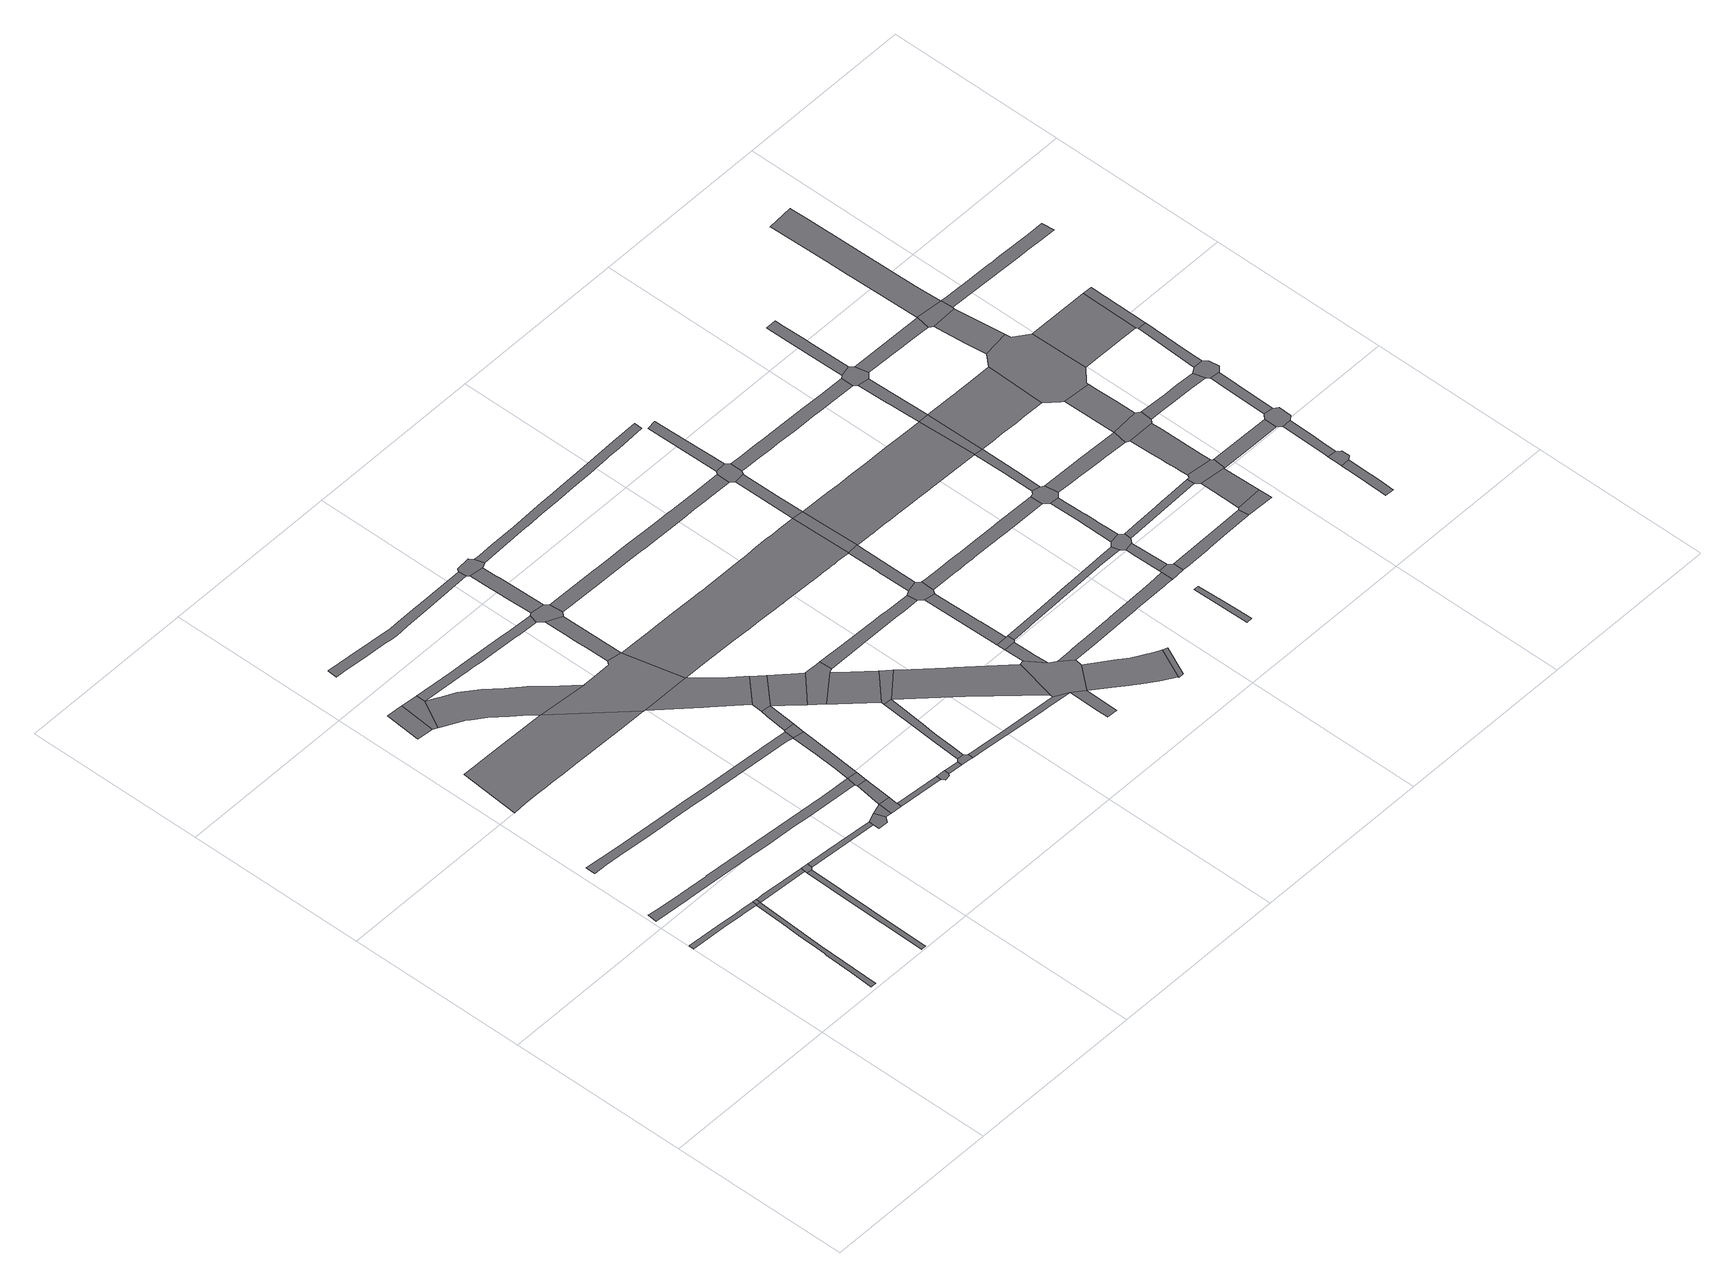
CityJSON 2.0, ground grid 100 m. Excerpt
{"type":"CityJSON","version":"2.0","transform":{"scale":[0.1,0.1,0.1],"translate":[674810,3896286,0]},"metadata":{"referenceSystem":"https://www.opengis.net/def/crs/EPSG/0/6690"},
"CityObjects":{
"road1":{"type":"Road","attributes":{"function":"9","usage":"9","RoadStructureAttribute.widthType":"4","RoadStructureAttribute.width":2.98,"RoadStructureAttribute.sectionType":"1"},"geometry":[{"type":"MultiSurface","lod":"1","boundaries":[[[0,1,2,3,4,5,6,7,8,9,10,11]]]}]},
"road2":{"type":"Road","attributes":{"function":"9","usage":"9","RoadStructureAttribute.widthType":"4","RoadStructureAttribute.width":2.4,"RoadStructureAttribute.sectionType":"1"},"geometry":[{"type":"MultiSurface","lod":"1","boundaries":[[[0,12,13,14,15,16,17,18,19,20,21,22,23,24,25,26]]]}]},
"road3":{"type":"Road","attributes":{"function":"9","usage":"9","RoadStructureAttribute.widthType":"9","RoadStructureAttribute.width":-9999,"RoadStructureAttribute.sectionType":"9"},"geometry":[{"type":"MultiSurface","lod":"1","boundaries":[[[0,26,27,1]]]}]},
"road4":{"type":"Road","attributes":{"function":"9","usage":"9","RoadStructureAttribute.widthType":"4","RoadStructureAttribute.width":2.98,"RoadStructureAttribute.sectionType":"1"},"geometry":[{"type":"MultiSurface","lod":"1","boundaries":[[[28,29,30,31,27,26,32,33,34]]]}]},
"road5":{"type":"Road","attributes":{"function":"9","usage":"9","RoadStructureAttribute.widthType":"4","RoadStructureAttribute.width":2.86,"RoadStructureAttribute.sectionType":"1"},"geometry":[{"type":"MultiSurface","lod":"1","boundaries":[[[35,36,37,38,39,40,41,42,43,44]]]}]},
"road6":{"type":"Road","attributes":{"function":"9","usage":"9","RoadStructureAttribute.widthType":"3","RoadStructureAttribute.width":5.43,"RoadStructureAttribute.sectionType":"1"},"geometry":[{"type":"MultiSurface","lod":"1","boundaries":[[[45,46,47,48,49,50,51,52,53,54,55,56,57,58,59,60,61,62,63,64,65,66,67,68,69]]]}]},
"road7":{"type":"Road","attributes":{"function":"9","usage":"9","RoadStructureAttribute.widthType":"9","RoadStructureAttribute.width":-9999,"RoadStructureAttribute.sectionType":"9"},"geometry":[{"type":"MultiSurface","lod":"1","boundaries":[[[70,41,40,71,72,28,34]]]}]},
"road8":{"type":"Road","attributes":{"function":"9","usage":"9","RoadStructureAttribute.widthType":"1","RoadStructureAttribute.width":19.09,"RoadStructureAttribute.sectionType":"1"},"geometry":[{"type":"MultiSurface","lod":"1","boundaries":[[[73,74,75,76,77,78]]]}]},
"road9":{"type":"Road","attributes":{"function":"9","usage":"9","RoadStructureAttribute.widthType":"3","RoadStructureAttribute.width":5.11,"RoadStructureAttribute.sectionType":"1"},"geometry":[{"type":"MultiSurface","lod":"1","boundaries":[[[79,80,81,82,83,84,85,86,87,88,89,90,91,92,93,94,95,96,97,98,99,100,101,102,103]]]}]},
"road10":{"type":"Road","attributes":{"function":"9","usage":"9","RoadStructureAttribute.widthType":"9","RoadStructureAttribute.width":-9999,"RoadStructureAttribute.sectionType":"9"},"geometry":[{"type":"MultiSurface","lod":"1","boundaries":[[[73,104,105,106,107,74]]]}]},
"road11":{"type":"Road","attributes":{"function":"9","usage":"9","RoadStructureAttribute.widthType":"4","RoadStructureAttribute.width":2.98,"RoadStructureAttribute.sectionType":"1"},"geometry":[{"type":"MultiSurface","lod":"1","boundaries":[[[71,108,109,110,111,112,72]]]}]},
"road12":{"type":"Road","attributes":{"function":"9","usage":"1","RoadStructureAttribute.widthType":"1","RoadStructureAttribute.width":33.72,"RoadStructureAttribute.sectionType":"1"},"geometry":[{"type":"MultiSurface","lod":"1","boundaries":[[[113,114,115,116,117,118,119,120,121,122,123,124,125,126,127,128,129,130,131,132]]]}]},
"road13":{"type":"Road","attributes":{"function":"9","usage":"9","RoadStructureAttribute.widthType":"1","RoadStructureAttribute.width":19.09,"RoadStructureAttribute.sectionType":"1"},"geometry":[{"type":"MultiSurface","lod":"1","boundaries":[[[133,134,135,136,137,138,139,140,141,142,125,143,144,145,146,147,148,149,150,151,152,153,154,105,104]]]}]},
"road14":{"type":"Road","attributes":{"function":"9","usage":"9","RoadStructureAttribute.widthType":"9","RoadStructureAttribute.width":-9999,"RoadStructureAttribute.sectionType":"9"},"geometry":[{"type":"MultiSurface","lod":"1","boundaries":[[[155,156,157,158,159,109,108]]]}]},
"road15":{"type":"Road","attributes":{"function":"9","usage":"9","RoadStructureAttribute.widthType":"9","RoadStructureAttribute.width":-9999,"RoadStructureAttribute.sectionType":"1"},"geometry":[{"type":"MultiSurface","lod":"1","boundaries":[[[160,161,159,158,162,163]]]}]},
"road16":{"type":"Road","attributes":{"function":"9","usage":"9","RoadStructureAttribute.widthType":"9","RoadStructureAttribute.width":-9999,"RoadStructureAttribute.sectionType":"9"},"geometry":[{"type":"MultiSurface","lod":"1","boundaries":[[[164,165,160,163,166,167]]]}]},
"road17":{"type":"Road","attributes":{"function":"9","usage":"9","RoadStructureAttribute.widthType":"3","RoadStructureAttribute.width":5.3,"RoadStructureAttribute.sectionType":"1"},"geometry":[{"type":"MultiSurface","lod":"1","boundaries":[[[168,169,170,171,160,165]]]}]},
"road18":{"type":"Road","attributes":{"function":"9","usage":"9","RoadStructureAttribute.widthType":"3","RoadStructureAttribute.width":4.46,"RoadStructureAttribute.sectionType":"1"},"geometry":[{"type":"MultiSurface","lod":"1","boundaries":[[[172,173,174,175,176,177,178,179,180,181,182,183,184,185,106,105]]]}]},
"road19":{"type":"Road","attributes":{"function":"9","usage":"9","RoadStructureAttribute.widthType":"9","RoadStructureAttribute.width":-9999,"RoadStructureAttribute.sectionType":"9"},"geometry":[{"type":"MultiSurface","lod":"1","boundaries":[[[68,67,170,169,186]]]}]},
"road20":{"type":"Road","attributes":{"function":"9","usage":"9","RoadStructureAttribute.widthType":"3","RoadStructureAttribute.width":4.91,"RoadStructureAttribute.sectionType":"1"},"geometry":[{"type":"MultiSurface","lod":"1","boundaries":[[[187,188,189,190,191,192,193,194,195,196,197,198,199,200,201,202,203,204,205,206,207]]]}]},
"road21":{"type":"Road","attributes":{"function":"9","usage":"9","RoadStructureAttribute.widthType":"9","RoadStructureAttribute.width":-9999,"RoadStructureAttribute.sectionType":"9"},"geometry":[{"type":"MultiSurface","lod":"1","boundaries":[[[143,125,124,208,209,210,211,212,213]]]}]},
"road22":{"type":"Road","attributes":{"function":"9","usage":"9","RoadStructureAttribute.widthType":"4","RoadStructureAttribute.width":2.98,"RoadStructureAttribute.sectionType":"1"},"geometry":[{"type":"MultiSurface","lod":"1","boundaries":[[[167,166,214,215]]]}]},
"road23":{"type":"Road","attributes":{"function":"9","usage":"9","RoadStructureAttribute.widthType":"3","RoadStructureAttribute.width":5.3,"RoadStructureAttribute.sectionType":"1"},"geometry":[{"type":"MultiSurface","lod":"1","boundaries":[[[216,217,218,219,68,186,220,221,103]]]}]},
"road24":{"type":"Road","attributes":{"function":"9","usage":"9","RoadStructureAttribute.widthType":"9","RoadStructureAttribute.width":-9999,"RoadStructureAttribute.sectionType":"9"},"geometry":[{"type":"MultiSurface","lod":"1","boundaries":[[[221,222,223,79,103]]]}]},
"road25":{"type":"Road","attributes":{"function":"9","usage":"9","RoadStructureAttribute.widthType":"1","RoadStructureAttribute.width":18.95,"RoadStructureAttribute.sectionType":"1"},"geometry":[{"type":"MultiSurface","lod":"1","boundaries":[[[224,225,226,208,124,227,228,229,230,231,232]]]}]},
"road26":{"type":"Road","attributes":{"function":"9","usage":"9","RoadStructureAttribute.widthType":"9","RoadStructureAttribute.width":-9999,"RoadStructureAttribute.sectionType":"9"},"geometry":[{"type":"MultiSurface","lod":"1","boundaries":[[[233,215,214,234,235,236,237]]]}]},
"road27":{"type":"Road","attributes":{"function":"9","usage":"9","RoadStructureAttribute.widthType":"3","RoadStructureAttribute.width":5.3,"RoadStructureAttribute.sectionType":"1"},"geometry":[{"type":"MultiSurface","lod":"1","boundaries":[[[222,238,239,240,223]]]}]},
"road28":{"type":"Road","attributes":{"function":"9","usage":"9","RoadStructureAttribute.widthType":"4","RoadStructureAttribute.width":2.98,"RoadStructureAttribute.sectionType":"1"},"geometry":[{"type":"MultiSurface","lod":"1","boundaries":[[[236,241,242,243,237]]]}]},
"road29":{"type":"Road","attributes":{"function":"9","usage":"9","RoadStructureAttribute.widthType":"2","RoadStructureAttribute.width":7.75,"RoadStructureAttribute.sectionType":"1"},"geometry":[{"type":"MultiSurface","lod":"1","boundaries":[[[244,245,246,247,248,249,210,209,250,251,252]]]}]},
"road30":{"type":"Road","attributes":{"function":"9","usage":"9","RoadStructureAttribute.widthType":"9","RoadStructureAttribute.width":-9999,"RoadStructureAttribute.sectionType":"9"},"geometry":[{"type":"MultiSurface","lod":"1","boundaries":[[[231,239,238,253,232]]]}]},
"road31":{"type":"Road","attributes":{"function":"9","usage":"9","RoadStructureAttribute.widthType":"9","RoadStructureAttribute.width":-9999,"RoadStructureAttribute.sectionType":"9"},"geometry":[{"type":"MultiSurface","lod":"1","boundaries":[[[254,255,256,242,241,257,258,259]]]}]},
"road32":{"type":"Road","attributes":{"function":"9","usage":"9","RoadStructureAttribute.widthType":"9","RoadStructureAttribute.width":-9999,"RoadStructureAttribute.sectionType":"9"},"geometry":[{"type":"MultiSurface","lod":"1","boundaries":[[[251,260,261,262,263,181,180,252]]]}]},
"road33":{"type":"Road","attributes":{"function":"9","usage":"9","RoadStructureAttribute.widthType":"1","RoadStructureAttribute.width":18.95,"RoadStructureAttribute.sectionType":"1"},"geometry":[{"type":"MultiSurface","lod":"1","boundaries":[[[264,265,253,238,266,267,268]]]}]},
"road34":{"type":"Road","attributes":{"function":"9","usage":"9","RoadStructureAttribute.widthType":"2","RoadStructureAttribute.width":7.75,"RoadStructureAttribute.sectionType":"1"},"geometry":[{"type":"MultiSurface","lod":"1","boundaries":[[[262,269,270,271,272,273,274,275,276,263]]]}]},
"road35":{"type":"Road","attributes":{"function":"9","usage":"9","RoadStructureAttribute.widthType":"4","RoadStructureAttribute.width":3.68,"RoadStructureAttribute.sectionType":"1"},"geometry":[{"type":"MultiSurface","lod":"1","boundaries":[[[277,278,256,255,279,280,281,282,283,284]]]}]},
"road36":{"type":"Road","attributes":{"function":"9","usage":"9","RoadStructureAttribute.widthType":"9","RoadStructureAttribute.width":-9999,"RoadStructureAttribute.sectionType":"9"},"geometry":[{"type":"MultiSurface","lod":"1","boundaries":[[[285,286,268,267,287,288,289,290]]]}]},
"road37":{"type":"Road","attributes":{"function":"9","usage":"9","RoadStructureAttribute.widthType":"9","RoadStructureAttribute.width":-9999,"RoadStructureAttribute.sectionType":"9"},"geometry":[{"type":"MultiSurface","lod":"1","boundaries":[[[206,273,272,291,292,293,294,207]]]}]},
"road38":{"type":"Road","attributes":{"function":"9","usage":"9","RoadStructureAttribute.widthType":"1","RoadStructureAttribute.width":18.95,"RoadStructureAttribute.sectionType":"1"},"geometry":[{"type":"MultiSurface","lod":"1","boundaries":[[[295,296,288,287,297,298,299]]]}]},
"road39":{"type":"Road","attributes":{"function":"9","usage":"9","RoadStructureAttribute.widthType":"9","RoadStructureAttribute.width":-9999,"RoadStructureAttribute.sectionType":"9"},"geometry":[{"type":"MultiSurface","lod":"1","boundaries":[[[283,300,299,298,284]]]}]},
"road40":{"type":"Road","attributes":{"function":"9","usage":"9","RoadStructureAttribute.widthType":"4","RoadStructureAttribute.width":2.98,"RoadStructureAttribute.sectionType":"1"},"geometry":[{"type":"MultiSurface","lod":"1","boundaries":[[[301,302,303,304,254,259,305,306,307,308,309,310,311,312]]]}]},
"road41":{"type":"Road","attributes":{"function":"9","usage":"9","RoadStructureAttribute.widthType":"1","RoadStructureAttribute.width":18.95,"RoadStructureAttribute.sectionType":"1"},"geometry":[{"type":"MultiSurface","lod":"1","boundaries":[[[313,314,315,316,317,300,283,318,319]]]}]},
"road42":{"type":"Road","attributes":{"function":"9","usage":"1","RoadStructureAttribute.widthType":"1","RoadStructureAttribute.width":33.72,"RoadStructureAttribute.sectionType":"1"},"geometry":[{"type":"MultiSurface","lod":"1","boundaries":[[[320,321,322,323,324,325,326,327,328,329,330,331,332,333,334,335,336,337,338,339,340,341,342,343,209,208,344,345,346,347,348,349,350,351,352,353,354,355,356,357,358,359,360,361,362,363,364,365,366,367,368,369,370,371,372,373,374,375]]]}]},
"road43":{"type":"Road","attributes":{"function":"9","usage":"9","RoadStructureAttribute.widthType":"3","RoadStructureAttribute.width":5.88,"RoadStructureAttribute.sectionType":"1"},"geometry":[{"type":"MultiSurface","lod":"1","boundaries":[[[289,376,377,378,379,380,381,382,383,384,385,386,387,388,389,390,391,392,393,394,395,290]]]}]},
"road44":{"type":"Road","attributes":{"function":"9","usage":"9","RoadStructureAttribute.widthType":"3","RoadStructureAttribute.width":5.43,"RoadStructureAttribute.sectionType":"1"},"geometry":[{"type":"MultiSurface","lod":"1","boundaries":[[[312,396,397,398,399,400]]]}]},
"road45":{"type":"Road","attributes":{"function":"9","usage":"9","RoadStructureAttribute.widthType":"2","RoadStructureAttribute.width":7.14,"RoadStructureAttribute.sectionType":"1"},"geometry":[{"type":"MultiSurface","lod":"1","boundaries":[[[260,401,402,403,404,405,406,407,408,409,410,411,412,413,414,415,416,417,418,419,420,421,422,423,424,425,426,427,261]]]}]},
"road46":{"type":"Road","attributes":{"function":"9","usage":"9","RoadStructureAttribute.widthType":"9","RoadStructureAttribute.width":-9999,"RoadStructureAttribute.sectionType":"9"},"geometry":[{"type":"MultiSurface","lod":"1","boundaries":[[[319,301,312,400,428,429,430,431,432,433,313]]]}]},
"road47":{"type":"Road","attributes":{"function":"9","usage":"9","RoadStructureAttribute.widthType":"2","RoadStructureAttribute.width":6.08,"RoadStructureAttribute.sectionType":"1"},"geometry":[{"type":"MultiSurface","lod":"1","boundaries":[[[434,435,436,437,438,433,432]]]}]},
"road48":{"type":"Road","attributes":{"function":"9","usage":"9","RoadStructureAttribute.widthType":"3","RoadStructureAttribute.width":4.68,"RoadStructureAttribute.sectionType":"1"},"geometry":[{"type":"MultiSurface","lod":"1","boundaries":[[[291,439,440,441,442,443,444,445,446,447,448,449,450,451,452,453,454,455,456,457,458,459,460,292]]]}]},
"road49":{"type":"Road","attributes":{"function":"9","usage":"9","RoadStructureAttribute.widthType":"9","RoadStructureAttribute.width":-9999,"RoadStructureAttribute.sectionType":"9"},"geometry":[{"type":"MultiSurface","lod":"1","boundaries":[[[461,462,463,464,438,437,465]]]}]},
"road50":{"type":"Road","attributes":{"function":"9","usage":"9","RoadStructureAttribute.widthType":"2","RoadStructureAttribute.width":6.08,"RoadStructureAttribute.sectionType":"1"},"geometry":[{"type":"MultiSurface","lod":"1","boundaries":[[[464,463,466,467,468,469,470,471]]]}]},
"road51":{"type":"Road","attributes":{"function":"9","usage":"9","RoadStructureAttribute.widthType":"1","RoadStructureAttribute.width":18.95,"RoadStructureAttribute.sectionType":"1"},"geometry":[{"type":"MultiSurface","lod":"1","boundaries":[[[472,473,474,475,476,477,478,479,480,481,482,483,428,400]]]}]},
"road52":{"type":"Road","attributes":{"function":"9","usage":"9","RoadStructureAttribute.widthType":"9","RoadStructureAttribute.width":-9999,"RoadStructureAttribute.sectionType":"9"},"geometry":[{"type":"MultiSurface","lod":"1","boundaries":[[[470,484,485,486,487,381,380,471]]]}]},
"road53":{"type":"Road","attributes":{"function":"9","usage":"9","RoadStructureAttribute.widthType":"2","RoadStructureAttribute.width":6.08,"RoadStructureAttribute.sectionType":"1"},"geometry":[{"type":"MultiSurface","lod":"1","boundaries":[[[486,488,489,490,320,491,492,493,494,487]]]}]},
"road54":{"type":"Road","attributes":{"function":"9","usage":"9","RoadStructureAttribute.widthType":"9","RoadStructureAttribute.width":-9999,"RoadStructureAttribute.sectionType":"9"},"geometry":[{"type":"MultiSurface","lod":"1","boundaries":[[[479,478,495,496,497]]]}]},
"road55":{"type":"Road","attributes":{"function":"9","usage":"9","RoadStructureAttribute.widthType":"9","RoadStructureAttribute.width":-9999,"RoadStructureAttribute.sectionType":"9"},"geometry":[{"type":"MultiSurface","lod":"1","boundaries":[[[498,321,320,490]]]}]},
"road56":{"type":"Road","attributes":{"function":"9","usage":"9","RoadStructureAttribute.widthType":"3","RoadStructureAttribute.width":5.68,"RoadStructureAttribute.sectionType":"1"},"geometry":[{"type":"MultiSurface","lod":"1","boundaries":[[[499,500,501,502,503,504,505,506,507,430,429,508,509,510,511,512,513,514,515,516,517,518]]]}]},
"road57":{"type":"Road","attributes":{"function":"9","usage":"9","RoadStructureAttribute.widthType":"2","RoadStructureAttribute.width":6.27,"RoadStructureAttribute.sectionType":"1"},"geometry":[{"type":"MultiSurface","lod":"1","boundaries":[[[519,520,321,498,521,522,523]]]}]},
"road58":{"type":"Road","attributes":{"function":"9","usage":"9","RoadStructureAttribute.widthType":"4","RoadStructureAttribute.width":3.76,"RoadStructureAttribute.sectionType":"1"},"geometry":[{"type":"MultiSurface","lod":"1","boundaries":[[[524,525,526,527,528,461,465,529,530,531,532,533,534,535,536,537]]]}]},
"road59":{"type":"Road","attributes":{"function":"9","usage":"9","RoadStructureAttribute.widthType":"9","RoadStructureAttribute.width":-9999,"RoadStructureAttribute.sectionType":"9"},"geometry":[{"type":"MultiSurface","lod":"1","boundaries":[[[538,539,540,417,416,519,523,541]]]}]},
"road60":{"type":"Road","attributes":{"function":"9","usage":"9","RoadStructureAttribute.widthType":"2","RoadStructureAttribute.width":6.27,"RoadStructureAttribute.sectionType":"1"},"geometry":[{"type":"MultiSurface","lod":"1","boundaries":[[[539,542,543,544,545,540]]]}]},
"road61":{"type":"Road","attributes":{"function":"9","usage":"9","RoadStructureAttribute.widthType":"2","RoadStructureAttribute.width":6.52,"RoadStructureAttribute.sectionType":"1"},"geometry":[{"type":"MultiSurface","lod":"1","boundaries":[[[546,547,548,549,550,551,552,553,554,555,556,557,558,559,485,484,560,561,562,563,564,565,566,567,568,569,570,571,572,573,574,575,576]]]}]},
"road62":{"type":"Road","attributes":{"function":"9","usage":"9","RoadStructureAttribute.widthType":"4","RoadStructureAttribute.width":2.96,"RoadStructureAttribute.sectionType":"1"},"geometry":[{"type":"MultiSurface","lod":"1","boundaries":[[[577,578,579,580,581,582]]]}]},
"road63":{"type":"Road","attributes":{"function":"9","usage":"1","RoadStructureAttribute.widthType":"1","RoadStructureAttribute.width":33.72,"RoadStructureAttribute.sectionType":"1"},"geometry":[{"type":"MultiSurface","lod":"1","boundaries":[[[583,584,585,586,587,588,589,590,591,592,593,594,595,596,597,598,599,600,601,602,603,604,605,606,607,608,609,610,611,612,498,490,613]]]}]},
"road64":{"type":"Road","attributes":{"function":"9","usage":"9","RoadStructureAttribute.widthType":"9","RoadStructureAttribute.width":-9999,"RoadStructureAttribute.sectionType":"9"},"geometry":[{"type":"MultiSurface","lod":"1","boundaries":[[[517,614,615,616,617,618,518]]]}]},
"road65":{"type":"Road","attributes":{"function":"9","usage":"9","RoadStructureAttribute.widthType":"3","RoadStructureAttribute.width":4.83,"RoadStructureAttribute.sectionType":"1"},"geometry":[{"type":"MultiSurface","lod":"1","boundaries":[[[619,620,617,616,621,622]]]}]},
"road66":{"type":"Road","attributes":{"function":"9","usage":"9","RoadStructureAttribute.widthType":"9","RoadStructureAttribute.width":-9999,"RoadStructureAttribute.sectionType":"9"},"geometry":[{"type":"MultiSurface","lod":"1","boundaries":[[[623,524,537,619,622,624,625,626]]]}]},
"road67":{"type":"Road","attributes":{"function":"9","usage":"9","RoadStructureAttribute.widthType":"2","RoadStructureAttribute.width":6.45,"RoadStructureAttribute.sectionType":"1"},"geometry":[{"type":"MultiSurface","lod":"1","boundaries":[[[627,628,629,630,631,632,633,634,635,636,637,638,639,640,641,642,643,644,645,646,647,648,649,650,651,538,541]]]}]},
"road68":{"type":"Road","attributes":{"function":"9","usage":"9","RoadStructureAttribute.widthType":"3","RoadStructureAttribute.width":4.83,"RoadStructureAttribute.sectionType":"1"},"geometry":[{"type":"MultiSurface","lod":"1","boundaries":[[[652,653,654,655,656,657,658,659,660,661,623,626]]]}]},
"road69":{"type":"Road","attributes":{"function":"9","usage":"9","RoadStructureAttribute.widthType":"9","RoadStructureAttribute.width":-9999,"RoadStructureAttribute.sectionType":"9"},"geometry":[{"type":"MultiSurface","lod":"1","boundaries":[[[662,663,664,576,575,660,659,665,666]]]}]},
"road70":{"type":"Road","attributes":{"function":"9","usage":"9","RoadStructureAttribute.widthType":"3","RoadStructureAttribute.width":5.68,"RoadStructureAttribute.sectionType":"1"},"geometry":[{"type":"MultiSurface","lod":"1","boundaries":[[[667,668,669,615,614,670,671,672,673,674,675]]]}]},
"road71":{"type":"Road","attributes":{"function":"9","usage":"9","RoadStructureAttribute.widthType":"3","RoadStructureAttribute.width":4.83,"RoadStructureAttribute.sectionType":"1"},"geometry":[{"type":"MultiSurface","lod":"1","boundaries":[[[676,599,677,678,679,663,662,680,681]]]}]},
"road72":{"type":"Road","attributes":{"function":"9","usage":"9","RoadStructureAttribute.widthType":"4","RoadStructureAttribute.width":3.75,"RoadStructureAttribute.sectionType":"1"},"geometry":[{"type":"MultiSurface","lod":"1","boundaries":[[[682,683,684,685,625,624,686,687]]]}]},
"road73":{"type":"Road","attributes":{"function":"9","usage":"9","RoadStructureAttribute.widthType":"9","RoadStructureAttribute.width":-9999,"RoadStructureAttribute.sectionType":"9"},"geometry":[{"type":"MultiSurface","lod":"1","boundaries":[[[676,688,600,599]]]}]},
"road74":{"type":"Road","attributes":{"function":"9","usage":"9","RoadStructureAttribute.widthType":"3","RoadStructureAttribute.width":5.94,"RoadStructureAttribute.sectionType":"1"},"geometry":[{"type":"MultiSurface","lod":"1","boundaries":[[[689,690,691,692,693,694,695,600,688,696]]]}]},
"road75":{"type":"Road","attributes":{"function":"9","usage":"9","RoadStructureAttribute.widthType":"2","RoadStructureAttribute.width":6.56,"RoadStructureAttribute.sectionType":"1"},"geometry":[{"type":"MultiSurface","lod":"1","boundaries":[[[665,697,698,699,700,701,702,703,704,705,706,707,708,709,710,711,666]]]}]},
"road76":{"type":"Road","attributes":{"function":"9","usage":"9","RoadStructureAttribute.widthType":"9","RoadStructureAttribute.width":-9999,"RoadStructureAttribute.sectionType":"9"},"geometry":[{"type":"MultiSurface","lod":"1","boundaries":[[[690,712,713,714,715,716,641,640,691]]]}]},
"road77":{"type":"Road","attributes":{"function":"9","usage":"9","RoadStructureAttribute.widthType":"9","RoadStructureAttribute.width":-9999,"RoadStructureAttribute.sectionType":"9"},"geometry":[{"type":"MultiSurface","lod":"1","boundaries":[[[717,668,667,718,719]]]}]},
"road78":{"type":"Road","attributes":{"function":"9","usage":"1","RoadStructureAttribute.widthType":"1","RoadStructureAttribute.width":33.72,"RoadStructureAttribute.sectionType":"1"},"geometry":[{"type":"MultiSurface","lod":"1","boundaries":[[[720,721,722,723,724,688,676,725,726,727,728,729,730,731]]]}]},
"road79":{"type":"Road","attributes":{"function":"9","usage":"9","RoadStructureAttribute.widthType":"3","RoadStructureAttribute.width":5.94,"RoadStructureAttribute.sectionType":"1"},"geometry":[{"type":"MultiSurface","lod":"1","boundaries":[[[715,732,733,734,735,736,737,738,739,716]]]}]},
"road80":{"type":"Road","attributes":{"function":"9","usage":"9","RoadStructureAttribute.widthType":"2","RoadStructureAttribute.width":14.33,"RoadStructureAttribute.sectionType":"1"},"geometry":[{"type":"MultiSurface","lod":"1","boundaries":[[[740,741,742,743,744,745,746,717,719]]]}]},
"road81":{"type":"Road","attributes":{"function":"9","usage":"9","RoadStructureAttribute.widthType":"9","RoadStructureAttribute.width":-9999,"RoadStructureAttribute.sectionType":"9"},"geometry":[{"type":"MultiSurface","lod":"1","boundaries":[[[742,747,748,749,750,751,752,753,687,686,743]]]}]},
"road82":{"type":"Road","attributes":{"function":"9","usage":"9","RoadStructureAttribute.widthType":"2","RoadStructureAttribute.width":14.33,"RoadStructureAttribute.sectionType":"1"},"geometry":[{"type":"MultiSurface","lod":"1","boundaries":[[[754,755,756,757,758,759,760,761,762,752,751,763,764,765,766]]]}]},
"road83":{"type":"Road","attributes":{"function":"9","usage":"9","RoadStructureAttribute.widthType":"2","RoadStructureAttribute.width":6.34,"RoadStructureAttribute.sectionType":"1"},"geometry":[{"type":"MultiSurface","lod":"1","boundaries":[[[713,767,768,769,770,771,772,773,774,775,714]]]}]},
"road84":{"type":"Road","attributes":{"function":"9","usage":"9","RoadStructureAttribute.widthType":"9","RoadStructureAttribute.width":-9999,"RoadStructureAttribute.sectionType":"9"},"geometry":[{"type":"MultiSurface","lod":"1","boundaries":[[[776,777,708,707,754,766,778,779]]]}]},
"road85":{"type":"Road","attributes":{"function":"9","usage":"9","RoadStructureAttribute.widthType":"2","RoadStructureAttribute.width":14.33,"RoadStructureAttribute.sectionType":"1"},"geometry":[{"type":"MultiSurface","lod":"1","boundaries":[[[780,708,777,781,782,783,784]]]}]},
"road86":{"type":"Road","attributes":{"function":"9","usage":"9","RoadStructureAttribute.widthType":"2","RoadStructureAttribute.width":6.01,"RoadStructureAttribute.sectionType":"1"},"geometry":[{"type":"MultiSurface","lod":"1","boundaries":[[[748,785,786,787,788,789,749]]]}]},
"road87":{"type":"Road","attributes":{"function":"9","usage":"9","RoadStructureAttribute.widthType":"9","RoadStructureAttribute.width":-9999,"RoadStructureAttribute.sectionType":"9"},"geometry":[{"type":"MultiSurface","lod":"1","boundaries":[[[790,791,731,730,792,780,784,793,794,795,796,797,798,799]]]}]},
"road88":{"type":"Road","attributes":{"function":"9","usage":"9","RoadStructureAttribute.widthType":"3","RoadStructureAttribute.width":5.09,"RoadStructureAttribute.sectionType":"1"},"geometry":[{"type":"MultiSurface","lod":"1","boundaries":[[[800,801,802,803,804,805,806,807]]]}]},
"road89":{"type":"Road","attributes":{"function":"9","usage":"9","RoadStructureAttribute.widthType":"9","RoadStructureAttribute.width":-9999,"RoadStructureAttribute.sectionType":"9"},"geometry":[{"type":"MultiSurface","lod":"1","boundaries":[[[803,808,809,810,811,812,804]]]}]},
"road90":{"type":"Road","attributes":{"function":"9","usage":"9","RoadStructureAttribute.widthType":"1","RoadStructureAttribute.width":15.08,"RoadStructureAttribute.sectionType":"1"},"geometry":[{"type":"MultiSurface","lod":"1","boundaries":[[[813,814,815,816,817,790,799]]]}]},
"road91":{"type":"Road","attributes":{"function":"9","usage":"9","RoadStructureAttribute.widthType":"3","RoadStructureAttribute.width":5.24,"RoadStructureAttribute.sectionType":"1"},"geometry":[{"type":"MultiSurface","lod":"1","boundaries":[[[818,819,820,776,779,821,822,823,824,825]]]}]},
"road92":{"type":"Road","attributes":{"function":"9","usage":"9","RoadStructureAttribute.widthType":"9","RoadStructureAttribute.width":-9999,"RoadStructureAttribute.sectionType":"9"},"geometry":[{"type":"MultiSurface","lod":"1","boundaries":[[[826,827,774,773,814,813]]]}]},
"road93":{"type":"Road","attributes":{"function":"9","usage":"9","RoadStructureAttribute.widthType":"3","RoadStructureAttribute.width":5.09,"RoadStructureAttribute.sectionType":"1"},"geometry":[{"type":"MultiSurface","lod":"1","boundaries":[[[828,829,811,810,830,831,832,833]]]}]},
"road94":{"type":"Road","attributes":{"function":"9","usage":"9","RoadStructureAttribute.widthType":"9","RoadStructureAttribute.width":-9999,"RoadStructureAttribute.sectionType":"9"},"geometry":[{"type":"MultiSurface","lod":"1","boundaries":[[[832,834,835,836,837,788,787,833]]]}]},
"road95":{"type":"Road","attributes":{"function":"9","usage":"9","RoadStructureAttribute.widthType":"1","RoadStructureAttribute.width":15.08,"RoadStructureAttribute.sectionType":"1"},"geometry":[{"type":"MultiSurface","lod":"1","boundaries":[[[838,839,840,841,842,843,844,774,827,845,846,847,848,849,850,851,852,853,854]]]}]},
"road96":{"type":"Road","attributes":{"function":"9","usage":"9","RoadStructureAttribute.widthType":"3","RoadStructureAttribute.width":5.09,"RoadStructureAttribute.sectionType":"1"},"geometry":[{"type":"MultiSurface","lod":"1","boundaries":[[[855,856,857,858,837,836,859,860,861,862]]]}]},
"road97":{"type":"Road","attributes":{"function":"9","usage":"1","RoadStructureAttribute.widthType":"1","RoadStructureAttribute.width":33.72,"RoadStructureAttribute.sectionType":"1"},"geometry":[{"type":"MultiSurface","lod":"1","boundaries":[[[863,864,865,866,867,796,795]]]}]},
"road98":{"type":"Road","attributes":{"function":"9","usage":"9","RoadStructureAttribute.widthType":"9","RoadStructureAttribute.width":-9999,"RoadStructureAttribute.sectionType":"9"},"geometry":[{"type":"MultiSurface","lod":"1","boundaries":[[[861,868,869,870,871,872,825,824,862]]]}]},
"road99":{"type":"Road","attributes":{"function":"9","usage":"9","RoadStructureAttribute.widthType":"3","RoadStructureAttribute.width":5.09,"RoadStructureAttribute.sectionType":"1"},"geometry":[{"type":"MultiSurface","lod":"1","boundaries":[[[873,874,875,876,872,871]]]}]},
"road100":{"type":"Road","attributes":{"function":"9","usage":"9","RoadStructureAttribute.widthType":"9","RoadStructureAttribute.width":-9999,"RoadStructureAttribute.sectionType":"9"},"geometry":[{"type":"MultiSurface","lod":"1","boundaries":[[[877,867,866,876,875,878,879]]]}]},
"road101":{"type":"Road","attributes":{"function":"9","usage":"9","RoadStructureAttribute.widthType":"2","RoadStructureAttribute.width":6.94,"RoadStructureAttribute.sectionType":"1"},"geometry":[{"type":"MultiSurface","lod":"1","boundaries":[[[880,881,882,883,884,885,886,887,888,889,827,826,890,891,892,893,894,895]]]}]}
},
"vertices":[
[408,770,0],[410,797,0],[365,801,0],[283,807,0],[221,813,0],[8,830,0],[5,830,0],[4,801,0],[198,788,0],[317,778,0],[321,778,0],[405,771,0],
[407,767,0],[399,615,0],[399,607,0],[393,494,0],[390,430,0],[389,405,0],[385,328,0],[384,312,0],[378,156,0],[369,23,0],[400,24,0],[409,374,0],[421,592,0],[431,765,0],[431,768,0],
[433,795,0],
[720,772,0],[608,781,0],[477,792,0],[445,794,0],[434,767,0],[598,755,0],[718,746,0],
[705,10,0],[733,9,0],[733,12,0],[735,134,0],[739,352,0],[746,729,0],[717,730,0],[715,587,0],[713,487,0],[705,13,0],
[1199,999,0],[1131,1005,0],[711,1040,0],[471,1060,0],[392,1067,0],[389,1067,0],[228,1080,0],[102,1091,0],[29,1101,0],[26,1101,0],[20,1048,0],[23,1047,0],[224,1031,0],[237,1029,0],[302,1024,0],[495,1008,0],[626,997,0],[655,994,0],[727,988,0],[815,981,0],[903,974,0],[981,967,0],[1285,942,0],[1293,994,0],[1290,994,0],
[718,743,0],[759,740,0],[761,768,0],
[248,2641,0],[266,2845,0],[178,2852,0],[175,2853,0],[157,2649,0],[160,2649,0],
[1325,1408,0],[1174,1421,0],[1161,1422,0],[789,1453,0],[706,1460,0],[519,1475,0],[508,1476,0],[244,1498,0],[63,1518,0],[60,1518,0],[59,1464,0],[62,1464,0],[136,1461,0],[259,1451,0],[277,1449,0],[421,1437,0],[496,1430,0],[573,1424,0],[665,1416,0],[729,1410,0],[755,1408,0],[1234,1367,0],[1285,1363,0],[1316,1356,0],[1319,1355,0],
[273,2628,0],[359,2788,0],[361,2837,0],[341,2838,0],
[1150,706,0],[1153,735,0],[966,751,0],[886,758,0],[794,765,0],
[102,1999,0],[182,2004,0],[253,2002,0],[279,2002,0],[330,2001,0],[358,2000,0],[413,1999,0],[434,1998,0],[538,1996,0],[823,1990,0],[988,1987,0],[991,1987,0],[653,2327,0],[650,2327,0],[397,2333,0],[304,2335,0],[210,2337,0],[193,2337,0],[134,2338,0],[131,2338,0],
[313,2606,0],[329,2598,0],[353,2585,0],[401,2559,0],[413,2549,0],[476,2499,0],[547,2428,0],[571,2408,0],[618,2367,0],[651,2330,0],[930,2306,0],[811,2422,0],[746,2496,0],[731,2509,0],[685,2550,0],[668,2565,0],[629,2603,0],[613,2618,0],[592,2639,0],[502,2711,0],[433,2748,0],[415,2758,0],
[1152,705,0],[1151,672,0],[1207,670,0],[1227,697,0],[1207,754,0],
[1267,775,0],[1242,766,0],[1251,695,0],[1260,694,0],
[1326,719,0],[1331,770,0],[1324,689,0],[1326,716,0],
[1342,894,0],[1344,923,0],[1289,927,0],[1267,778,0],
[588,2770,0],[639,2766,0],[678,2763,0],[728,2759,0],[766,2756,0],[849,2750,0],[952,2744,0],[964,2743,0],[1080,2736,0],[1094,2785,0],[963,2793,0],[892,2798,0],[668,2813,0],[573,2819,0],
[1350,989,0],
[857,3218,0],[762,3217,0],[657,3215,0],[602,3215,0],[486,3225,0],[341,3238,0],[210,3251,0],[207,3251,0],[202,3196,0],[205,3196,0],[276,3190,0],[366,3182,0],[455,3175,0],[528,3169,0],[544,3167,0],[590,3164,0],[667,3166,0],[802,3169,0],[958,3173,0],[1087,3176,0],[1084,3221,0],
[1274,1983,0],[1196,2311,0],[1116,2326,0],[1100,2304,0],[1020,2305,0],[933,2306,0],
[1576,669,0],[1578,695,0],
[1319,1352,0],[1314,1210,0],[1304,1079,0],[1294,997,0],[1367,1181,0],[1381,1345,0],
[1387,1413,0],[1330,1418,0],
[1476,1774,0],[1462,1787,0],[1409,1838,0],[993,1985,0],[1190,1797,0],[1211,1777,0],[1294,1698,0],[1355,1640,0],[1480,1770,0],
[1606,693,0],[1590,650,0],[1619,652,0],[1628,664,0],[1631,691,0],
[1401,1571,0],[1348,1577,0],[1344,1542,0],
[1710,656,0],[1713,684,0],[1654,689,0],
[1111,2650,0],[1112,2584,0],[1112,2560,0],[1112,2539,0],[1113,2500,0],[1114,2458,0],[1194,2478,0],[1192,2669,0],[1110,2707,0],
[1538,1714,0],
[1781,679,0],[1763,693,0],[1727,696,0],[1719,655,0],[1766,651,0],[1778,650,0],
[1214,2690,0],[1206,2766,0],[1188,2787,0],[1110,2794,0],
[1648,1609,0],[1622,1634,0],[1498,1472,0],[1521,1448,0],[1667,1591,0],
[1180,3038,0],[1180,3053,0],[1179,3075,0],[1177,3154,0],[1099,3163,0],[1103,3035,0],[1103,3014,0],[1105,2951,0],
[1750,1018,0],[1737,846,0],[1770,779,0],[1777,873,0],[1781,920,0],[1784,949,0],[1805,1180,0],[1761,1183,0],
[1745,1588,0],[1696,1590,0],[1584,1385,0],[1747,1510,0],[1768,1516,0],[1766,1588,0],
[1205,3169,0],[1191,3221,0],[1174,3244,0],[1095,3236,0],
[1858,1391,0],[1769,1480,0],[1621,1347,0],[1763,1202,0],[1905,1345,0],
[1953,1298,0],
[2317,633,0],[2017,657,0],[1866,670,0],[1820,674,0],[1787,649,0],[1821,646,0],[1862,642,0],[2108,617,0],[2223,606,0],[2246,604,0],[2283,600,0],[2393,590,0],
[2372,882,0],[2154,1098,0],[2131,1121,0],[2093,1159,0],[1974,1277,0],[2050,937,0],[2319,650,0],
[2375,1951,0],[2368,2293,0],[2365,2293,0],[2293,2294,0],[2231,2295,0],[2193,2296,0],[2115,2297,0],[2099,2298,0],[2083,2296,0],[2036,2295,0],[2011,2296,0],[1963,2296,0],[1769,2298,0],[1751,2299,0],[1718,2299,0],[1696,2300,0],[1555,2303,0],[1459,2305,0],[1412,2306,0],[1360,2307,0],[1289,2309,0],[1272,2309,0],[1223,2310,0],[1199,2311,0],[1277,1983,0],[1392,1982,0],[1529,1978,0],[1604,1976,0],[1715,1972,0],[1753,1971,0],[1758,1971,0],[1852,1968,0],[1870,1967,0],[1922,1966,0],[1937,1965,0],[1939,1965,0],[1954,1965,0],[1978,1964,0],[1987,1964,0],[1988,1964,0],[2005,1963,0],[2047,1962,0],[2051,1962,0],[2105,1960,0],[2119,1959,0],[2125,1959,0],[2170,1958,0],[2188,1957,0],[2211,1957,0],[2212,1956,0],[2228,1956,0],[2270,1955,0],[2277,1954,0],[2284,1954,0],[2304,1954,0],[2372,1951,0],
[1856,1516,0],[1984,1514,0],[2213,1513,0],[2276,1512,0],[2359,1512,0],[2352,1568,0],[2204,1573,0],[2203,1573,0],[2184,1574,0],[2167,1575,0],[2129,1576,0],[2119,1576,0],[2102,1577,0],[2044,1579,0],[2034,1579,0],[2026,1579,0],[1929,1582,0],[1926,1582,0],[1859,1585,0],[1850,1585,0],
[2391,430,0],[2390,375,0],[2390,355,0],[2449,354,0],[2451,542,0],
[1279,2688,0],[1282,2688,0],[1463,2684,0],[1544,2682,0],[1685,2679,0],[1699,2679,0],[1743,2678,0],[1775,2677,0],[1841,2675,0],[2025,2671,0],[2042,2671,0],[2088,2672,0],[2121,2671,0],[2188,2670,0],[2240,2669,0],[2345,2667,0],[2346,2742,0],[2191,2742,0],[2039,2746,0],[2006,2747,0],[1950,2749,0],[1848,2751,0],[1741,2754,0],[1698,2755,0],[1622,2756,0],[1529,2758,0],[1506,2759,0],
[2559,670,0],[2564,709,0],[2502,766,0],[2500,767,0],[2465,792,0],[2397,887,0],
[2462,875,0],[2461,886,0],[2459,932,0],[2459,997,0],[2395,996,0],
[1313,3172,0],[1365,3173,0],[1498,3176,0],[1516,3176,0],[1616,3179,0],[1732,3181,0],[1756,3182,0],[1839,3184,0],[1964,3187,0],[2055,3190,0],[2083,3190,0],[2100,3191,0],[2173,3193,0],[2334,3198,0],[2336,3245,0],[2184,3241,0],[1996,3236,0],[1731,3229,0],[1671,3228,0],[1468,3223,0],[1313,3220,0],[1226,3218,0],
[2468,1047,0],[2461,1046,0],[2458,1046,0],[2394,1045,0],[2469,1008,0],
[2454,1204,0],[2453,1206,0],[2451,1300,0],[2451,1302,0],[2445,1479,0],[2385,1487,0],
[2453,540,0],[2544,467,0],[2593,428,0],[2635,394,0],[2651,383,0],[2724,331,0],[2798,283,0],[2878,454,0],[2849,468,0],[2744,530,0],[2699,564,0],[2696,566,0],
[2461,1502,0],[2462,1574,0],[2440,1595,0],[2379,1583,0],
[2440,1760,0],[2440,1952,0],[2440,1955,0],[2376,1948,0],[2377,1767,0],[2377,1759,0],[2378,1730,0],
[2798,277,0],[2828,277,0],[2906,442,0],
[2430,2286,0],
[3160,780,0],[3088,778,0],[2878,774,0],[2862,773,0],[2843,773,0],[2752,771,0],[2751,771,0],[2606,768,0],[2587,767,0],[2698,711,0],[2968,715,0],[2986,715,0],[2999,716,0],[3060,716,0],[3142,718,0],[3193,719,0],[3207,719,0],[3230,719,0],[3249,719,0],[3248,785,0],
[2366,2645,0],[2368,2296,0],[2430,2289,0],[2428,2447,0],[2425,2651,0],
[3215,1070,0],[2902,1060,0],[2887,1060,0],[2818,1058,0],[2656,1052,0],[2524,1010,0],[2579,1012,0],[2598,1012,0],[2744,1017,0],[2745,1017,0],[2853,1020,0],[2870,1021,0],[3089,1027,0],[3225,1026,0],
[2438,2738,0],[2420,2760,0],[2360,2757,0],[2438,2670,0],
[2413,3005,0],[2408,3183,0],[2354,3178,0],[2357,2936,0],
[3130,1563,0],[2963,1566,0],[2953,1566,0],[2814,1568,0],[2813,1568,0],[2726,1569,0],[2723,1569,0],[2705,1570,0],[2629,1571,0],[2626,1571,0],[2555,1572,0],[2553,1572,0],[2511,1573,0],[2496,1573,0],[2610,1500,0],[2630,1499,0],[2676,1499,0],[2693,1498,0],[2731,1498,0],[2740,1498,0],[2793,1497,0],[2837,1496,0],[2842,1496,0],[2869,1496,0],[2915,1495,0],[2969,1494,0],[2975,1494,0],[3035,1493,0],[3052,1493,0],[3208,1491,0],[3205,1561,0],
[3306,278,0],[3302,371,0],[3299,462,0],[3293,600,0],[3267,600,0],[3274,277,0],
[2514,1953,0],[2520,1953,0],[2553,1952,0],[2562,1952,0],[2629,1950,0],[2630,1950,0],[2661,1949,0],[2717,1948,0],[2729,1948,0],[2815,1946,0],[2833,1945,0],[2862,1945,0],[2931,1943,0],[2958,1943,0],[2965,1942,0],[3233,1936,0],[3236,1936,0],[3220,2266,0],[3217,2266,0],[3159,2267,0],[3141,2268,0],[3071,2269,0],[3031,2270,0],[2990,2272,0],[2867,2275,0],[2759,2277,0],[2683,2279,0],[2633,2281,0],[2613,2281,0],[2433,2286,0],[2443,1954,0],
[3327,721,0],[3326,779,0],[3303,799,0],[3248,799,0],[3248,788,0],
[3245,1004,0],[3246,966,0],[3297,957,0],[3295,1013,0],
[3238,1089,0],[3315,1038,0],[3319,1079,0],[3296,1098,0],
[2452,2669,0],[2515,2668,0],[2559,2666,0],[2623,2664,0],[2652,2664,0],[2681,2663,0],[2803,2659,0],[2871,2657,0],[2914,2656,0],[2963,2655,0],[3022,2653,0],[3056,2652,0],[3156,2649,0],[3187,2648,0],[3189,2720,0],[3046,2723,0],[2938,2726,0],[2882,2727,0],[2791,2730,0],[2759,2730,0],[2651,2733,0],[2631,2733,0],[2587,2734,0],[2516,2736,0],[2514,2736,0],
[3294,1169,0],[3292,1219,0],[3292,1228,0],[3292,1241,0],[3290,1295,0],[3289,1312,0],[3289,1323,0],[3285,1461,0],[3237,1464,0],[3239,1304,0],
[3283,1570,0],[3239,1580,0],[3224,1565,0],[3312,1484,0],[3301,1560,0],
[3791,728,0],[3785,786,0],[3637,784,0],[3342,721,0],[3354,721,0],[3498,723,0],[3516,724,0],[3639,726,0],[3788,728,0],
[3284,1932,0],[3236,1933,0],[3238,1753,0],[3239,1596,0],[3284,1728,0],[3284,1929,0],
[3605,1088,0],[3592,1088,0],[3544,1086,0],[3409,1082,0],[3774,1051,0],[3772,1093,0],
[3280,2266,0],
[3274,2469,0],[3269,2624,0],[3207,2633,0],[3213,2457,0],[3214,2440,0],[3217,2367,0],[3220,2269,0],[3280,2269,0],
[3397,1481,0],[3440,1479,0],[3444,1479,0],[3518,1476,0],[3544,1475,0],[3598,1472,0],[3601,1472,0],[3631,1471,0],[3652,1470,0],[3654,1470,0],[3758,1466,0],[3772,1546,0],[3769,1546,0],[3546,1553,0],[3424,1556,0],
[3271,2626,0],[3300,2652,0],[3284,2723,0],[3266,2743,0],[3205,2731,0],
[3794,795,0],[3947,724,0],[3944,800,0],
[3543,2262,0],[3480,2263,0],[3456,2263,0],[3452,2263,0],[3283,2266,0],[3287,1932,0],[3354,1930,0],[3422,1929,0],[3520,1926,0],[3557,1926,0],[3688,1923,0],[3698,2259,0],
[3263,2965,0],[3262,3012,0],[3260,3142,0],[3260,3160,0],[3260,3194,0],[3201,3194,0],[3202,3059,0],[3203,2902,0],
[3943,831,0],[3940,915,0],[3937,1013,0],[3795,1027,0],[3795,950,0],[3795,923,0],[3796,846,0],
[3940,1013,0],[3942,1013,0],[3949,1087,0],[3940,1092,0],[3937,1094,0],[3795,1110,0],[3785,1094,0],
[3779,1454,0],[3784,1333,0],[3785,1320,0],[3788,1256,0],[3789,1244,0],[3790,1209,0],[3790,1207,0],[3793,1163,0],[3793,1149,0],[3936,1157,0],[3934,1272,0],[3932,1399,0],[3931,1455,0],
[3439,2647,0],[3458,2647,0],[3523,2644,0],[3533,2644,0],[3540,2644,0],[3637,2640,0],[3702,2638,0],[3714,2717,0],[3711,2717,0],
[3952,1539,0],[3930,1558,0],[3932,1456,0],[3947,1474,0],
[3766,1849,0],[3929,1559,0],[3926,1676,0],[3923,1781,0],[3922,1838,0],
[4038,1012,0],[4086,1011,0],[4297,1009,0],[4298,1080,0],[4075,1084,0],
[3752,2322,0],[3725,2290,0],[3753,1862,0],[3921,1854,0],[3923,1856,0],[3995,1922,0],[3988,2250,0],[3914,2305,0],[3908,2309,0],[3904,2340,0],
[4358,336,0],[4360,426,0],[4361,479,0],[4363,617,0],[4313,618,0],[4312,549,0],[4308,370,0],[4307,338,0],
[4385,635,0],[4384,681,0],[4364,700,0],[4315,701,0],[4314,633,0],
[3869,2628,0],[3723,2621,0],[3726,2594,0],[3741,2440,0],[3749,2350,0],
[4237,1529,0],[4187,1531,0],[4111,1533,0],[4030,1472,0],[4097,1471,0],[4219,1468,0],[4314,1461,0],[4296,1527,0],
[3872,2638,0],[3867,2705,0],
[4318,833,0],[4316,722,0],[4366,789,0],[4367,833,0],[4370,988,0],[4321,988,0],
[4398,1008,0],[4400,1082,0],[4375,1100,0],[4323,1107,0],
[3695,3610,0],[3703,3264,0],[3704,3173,0],[3705,3145,0],[3706,3118,0],[3707,3069,0],[3709,2973,0],[3866,2708,0],[3859,2820,0],[3859,2829,0],[3858,2857,0],[3857,2890,0],[3856,2969,0],[3846,3514,0],[3844,3619,0],[3844,3622,0],[3695,3613,0],
[4327,1352,0],[4327,1336,0],[4326,1277,0],[4324,1162,0],[4379,1331,0],[4379,1335,0],[4381,1438,0],[4329,1445,0],
[4042,1921,0],[4128,1920,0],[4244,1919,0],[4337,1918,0],[4340,2246,0],
[4393,1448,0],[4413,1465,0],[4406,1524,0],[4384,1546,0],[4330,1547,0],
[4385,1624,0],[4387,1713,0],[4391,1904,0],[4345,1905,0],
[4395,2245,0],[4391,1907,0],[4391,1910,0],
[4454,2689,0],[4277,2694,0],[4245,2695,0],[4216,2695,0],[4199,2696,0],[4172,2697,0],[4014,2701,0],[4006,2701,0],[3905,2704,0],[3870,2705,0],[3906,2637,0],[4323,2624,0],[4390,2622,0],[4455,2620,0],[4554,2617,0],[4548,2687,0]
]}
